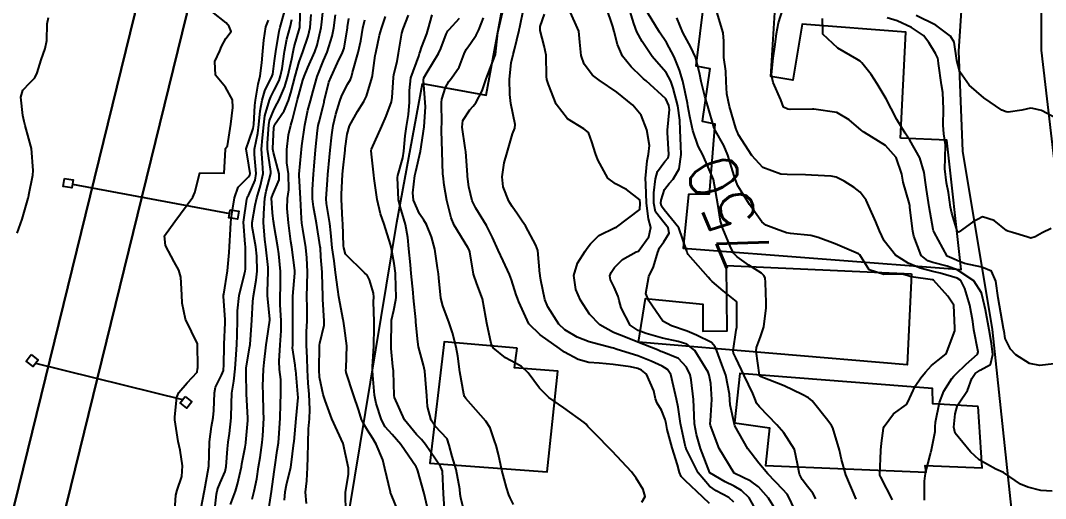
# Model space of a CAD drawing. Header units: metres. Extents: x 318500 to 325275, y 7408834 to 7428799.
# Drawn here: x 323476.5 to 323560.3, y 7419383.5 to 7419422.6 of the extents above; entities that cross this region are included whole.
import ezdxf
from ezdxf.enums import TextEntityAlignment as Align

# ---------------------------------------------------------------- set-up
doc = ezdxf.new("R2010")
doc.units = ezdxf.units.M
doc.header["$MEASUREMENT"] = 0
for name, color, linetype in [('Cotas', 45, 'Continuous'), ('Curvas de Nivel 1m', 11, 'Continuous'), ('Curvas de Nivel 5m', 15, 'Continuous'), ('Divisas', 45, 'Continuous'), ('Edificações', 30, 'Continuous'), ('Linha Férrea', 20, 'Continuous'), ('Pórticos', 45, 'Continuous'), ('Vias Primárias', 230, 'Continuous')]:
    doc.layers.add(name, color=color, linetype=linetype)
doc.styles.add('Style-STANDARD', font='STANDARD.shx')

msp = doc.modelspace()

# ---------------------------------------------------------------- linework, layer by layer
at = {"layer": 'Curvas de Nivel 1m', "flags": 128}
for points, elevation in [([(323495.439, 7419383.438), (323495.606, 7419384.072), (323495.815, 7419385.08), (323495.967, 7419386.069), (323496.086, 7419386.833), (323496.268, 7419388.066), (323496.323, 7419388.618), (323496.384, 7419390.065), (323496.381, 7419390.582), (323496.335, 7419392.066), (323496.327, 7419392.668), (323496.359, 7419394.066), (323496.412, 7419394.609), (323496.59, 7419396.064), (323496.635, 7419396.404), (323496.879, 7419398.061), (323496.877, 7419398.186), (323496.692, 7419400.063), (323496.691, 7419400.406), (323496.757, 7419402.063), (323496.747, 7419402.371), (323496.566, 7419404.065), (323496.48, 7419404.676), (323496.376, 7419406.067), (323496.391, 7419406.793), (323496.47, 7419408.067), (323496.582, 7419408.622), (323496.973, 7419410.062), (323496.976, 7419410.249), (323496.694, 7419412.065), (323496.699, 7419412.561), (323496.799, 7419414.064), (323496.856, 7419414.423), (323497.229, 7419415.345), (323497.486, 7419415.807), (323497.613, 7419416.054), (323498.105, 7419417.199), (323498.364, 7419418.044), (323498.696, 7419419.451), (323498.804, 7419420.037), (323498.884, 7419420.448), (323499.319, 7419421.944), (323499.342, 7419422.008), (323499.343, 7419422.03), (323499.405, 7419423.974)], 733), ([(323539.821, 7419382.469), (323539.362, 7419383.492), (323539.164, 7419383.836), (323538.827, 7419384.207), (323537.593, 7419385.512), (323536.853, 7419386.375), (323535.956, 7419387.534), (323534.898, 7419389.436), (323534.862, 7419389.551), (323534.515, 7419391.155), (323534.485, 7419391.557), (323534.454, 7419392.03), (323534.17, 7419393.562), (323533.844, 7419394.448), (323533.413, 7419395.573), (323533.297, 7419395.897), (323532.98, 7419396.234), (323531.75, 7419396.837), (323530.993, 7419397.163), (323529.71, 7419397.623), (323529.006, 7419398.002), (323527.855, 7419399.648), (323527.63, 7419400.246), (323527.873, 7419401.648), (323528.254, 7419402.45), (323528.605, 7419403.637), (323528.738, 7419403.983), (323529.093, 7419404.493), (323529.539, 7419405.19), (323529.459, 7419405.627), (323529.114, 7419406.041), (323528.415, 7419406.933), (323528.265, 7419407.643), (323528.281, 7419408.505), (323528.402, 7419409.641), (323528.566, 7419410.242), (323529.181, 7419411.049), (323529.451, 7419411.362), (323529.503, 7419411.627), (323529.402, 7419413.434), (323529.405, 7419413.628), (323529.552, 7419415.31), (323529.514, 7419415.627), (323529.248, 7419416.189), (323527.636, 7419417.655), (323527.44, 7419417.826), (323527.273, 7419417.986), (323526.421, 7419418.812), (323525.716, 7419419.684), (323525.304, 7419420.63), (323525.021, 7419421.693), (323524.929, 7419422.091), (323524.383, 7419423.7)], 748), ([(323541.518, 7419383.46), (323541.283, 7419383.922), (323540.83, 7419384.463), (323540.411, 7419385.052), (323540.176, 7419385.48), (323540.016, 7419386.319), (323539.775, 7419387.486), (323538.891, 7419388.867), (323538.317, 7419389.506), (323536.915, 7419390.988), (323536.679, 7419391.285), (323536.581, 7419391.525), (323536.369, 7419392.087), (323535.668, 7419393.543), (323534.972, 7419394.988), (323534.79, 7419395.365), (323534.756, 7419395.553), (323534.997, 7419397.246), (323535.049, 7419397.5), (323535.058, 7419397.549), (323535.071, 7419399.508), (323535.064, 7419399.55), (323535.03, 7419399.597), (323533.934, 7419400.461), (323533.047, 7419401.25), (323532.876, 7419401.41), (323532.712, 7419401.585), (323531.078, 7419403.452), (323531.001, 7419403.611), (323530.984, 7419403.709), (323530.331, 7419405.618), (323529.125, 7419407.11), (323528.901, 7419407.407), (323528.854, 7419407.634), (323528.871, 7419407.897), (323529.147, 7419408.752), (323529.528, 7419409.252), (323529.852, 7419409.623), (323530.343, 7419410.447), (323530.517, 7419411.617), (323530.475, 7419412.34), (323530.429, 7419413.618), (323530.411, 7419414.429), (323530.234, 7419415.62), (323529.842, 7419417.043), (323529.653, 7419417.626), (323529.277, 7419418.344), (323528.677, 7419419.033), (323528.152, 7419419.647), (323527.308, 7419420.866), (323526.89, 7419421.666), (323526.645, 7419422.356), (323526.226, 7419423.677)], 749), ([(323476.241, 7419405.185), (323476.635, 7419406.327), (323477.127, 7419408.049), (323477.183, 7419408.266), (323477.197, 7419408.319), (323477.525, 7419409.946), (323477.542, 7419410.316), (323477.394, 7419412.111), (323477.361, 7419412.318), (323477.196, 7419412.92), (323476.885, 7419414.003), (323476.809, 7419414.326), (323476.712, 7419414.833), (323476.548, 7419416.33), (323476.693, 7419416.884), (323477.258, 7419417.489), (323477.678, 7419417.902), (323477.88, 7419418.314), (323478.206, 7419419.385), (323478.536, 7419420.308), (323478.651, 7419420.955), (323478.685, 7419422.306), (323478.802, 7419422.831)], 728), ([(323489.102, 7419382.157), (323489.211, 7419383.751), (323489.324, 7419384.155), (323489.696, 7419385.282), (323489.762, 7419386.151), (323489.567, 7419387.445), (323489.394, 7419388.155), (323489.135, 7419389.91), (323489.13, 7419390.158), (323489.299, 7419391.772), (323489.448, 7419392.155), (323490.144, 7419392.936), (323490.945, 7419393.822), (323490.987, 7419394.102), (323490.992, 7419394.139), (323490.998, 7419394.187), (323490.97, 7419396.14), (323490.004, 7419398.15), (323489.71, 7419399.462), (323489.7, 7419400.153), (323489.616, 7419401.583), (323489.456, 7419402.156), (323489.06, 7419402.855), (323488.352, 7419404.171), (323488.285, 7419404.98), (323489.11, 7419406.16), (323490.59, 7419408.145), (323490.769, 7419408.51), (323491.16, 7419410.14), (323493.16, 7419410.11), (323493.251, 7419412.047), (323493.275, 7419412.109), (323493.424, 7419412.339), (323493.711, 7419414.102), (323493.864, 7419415.467), (323493.825, 7419416.101), (323493.255, 7419417.127), (323492.456, 7419418.122), (323492.396, 7419419.238), (323492.789, 7419420.118), (323492.947, 7419420.464), (323493.305, 7419421.11), (323493.738, 7419421.68), (323493.572, 7419422.106), (323493.325, 7419422.412), (323492.144, 7419423.321)], 729), ([(323492.335, 7419382.117), (323492.535, 7419383.841), (323492.584, 7419384.113), (323492.627, 7419384.298), (323492.82, 7419384.778), (323493.24, 7419385.698), (323493.329, 7419386.103), (323493.428, 7419387.535), (323493.489, 7419388.101), (323493.586, 7419388.808), (323493.725, 7419390.097), (323493.744, 7419391.261), (323493.792, 7419392.097), (323493.951, 7419393.078), (323494.06, 7419394.093), (323494.14, 7419395.271), (323494.186, 7419396.092), (323494.217, 7419396.856), (323494.252, 7419398.091), (323494.252, 7419398.851), (323494.377, 7419400.09), (323494.827, 7419401.862), (323494.874, 7419402.083), (323494.886, 7419402.249), (323494.906, 7419404.083), (323494.881, 7419404.285), (323494.734, 7419406.086), (323495.014, 7419407.967), (323495.038, 7419408.081), (323495.061, 7419408.152), (323495.133, 7419408.278), (323495.69, 7419409.536), (323495.78, 7419410.074), (323495.642, 7419411.617), (323495.644, 7419412.075), (323495.899, 7419413.377), (323495.977, 7419414.072), (323496.09, 7419415.208), (323496.263, 7419416.07), (323496.489, 7419416.83), (323497.068, 7419418.062), (323497.126, 7419418.207), (323497.282, 7419419.298), (323497.389, 7419420.059), (323497.643, 7419421.728), (323497.724, 7419422.054), (323498.086, 7419423.302)], 731), ([(323496.796, 7419382.641), (323497.026, 7419384.057), (323497.23, 7419385.659), (323497.288, 7419386.053), (323497.501, 7419387.41), (323497.585, 7419388.049), (323497.662, 7419388.832), (323497.724, 7419390.047), (323497.753, 7419391.202), (323497.79, 7419392.047), (323497.776, 7419393.208), (323497.682, 7419394.049), (323497.638, 7419394.731), (323497.722, 7419396.049), (323497.824, 7419397.211), (323497.823, 7419398.048), (323497.735, 7419399.334), (323497.723, 7419400.05), (323497.767, 7419400.779), (323497.763, 7419402.049), (323497.612, 7419403.511), (323497.532, 7419404.053), (323497.22, 7419405.947), (323497.206, 7419406.059), (323497.195, 7419406.143), (323497.118, 7419406.852), (323497.037, 7419408.061), (323497.05, 7419408.142), (323497.135, 7419408.367), (323497.66, 7419409.545), (323497.66, 7419410.052), (323497.186, 7419411.797), (323497.135, 7419412.061), (323497.131, 7419412.12), (323497.208, 7419413.827), (323497.274, 7419414.059), (323498.061, 7419415.214), (323498.409, 7419416.042), (323498.604, 7419416.685), (323498.951, 7419418.035), (323499.282, 7419419.222), (323499.575, 7419420.027), (323500.031, 7419421.301), (323500.179, 7419422.021), (323500.269, 7419423.088)], 734), ([(323499.874, 7419383.087), (323499.799, 7419384.015), (323499.903, 7419384.934), (323499.979, 7419386.013), (323500.003, 7419386.863), (323500.031, 7419388.013), (323500.062, 7419389.192), (323500.123, 7419390.012), (323500.15, 7419390.763), (323500.094, 7419392.012), (323500.019, 7419392.928), (323499.965, 7419394.015), (323499.932, 7419394.987), (323499.874, 7419396.016), (323499.873, 7419397.13), (323499.929, 7419398.016), (323499.936, 7419399.096), (323499.911, 7419400.017), (323499.935, 7419400.912), (323499.975, 7419402.016), (323499.923, 7419403.162), (323499.824, 7419404.019), (323499.597, 7419405.528), (323499.511, 7419406.024), (323499.47, 7419406.381), (323499.39, 7419408.026), (323499.288, 7419409.898), (323499.289, 7419410.028), (323499.454, 7419411.757), (323499.477, 7419412.026), (323499.512, 7419412.344), (323499.746, 7419414.022), (323499.999, 7419415.248), (323500.207, 7419416.015), (323500.425, 7419416.84), (323500.752, 7419418.008), (323501.283, 7419419.326), (323501.579, 7419420.006), (323501.995, 7419421.315), (323502.124, 7419421.998), (323502.263, 7419423.069)], 736), ([(323509.736, 7419382.822), (323509.511, 7419383.889), (323508.976, 7419385.76), (323508.927, 7419385.899), (323508.842, 7419386.063), (323507.583, 7419387.913), (323506.878, 7419388.713), (323506.313, 7419389.358), (323506.013, 7419389.933), (323505.589, 7419391.261), (323505.451, 7419391.942), (323505.302, 7419393.587), (323505.282, 7419393.945), (323505.288, 7419394.28), (323505.388, 7419395.944), (323505.412, 7419397.525), (323505.403, 7419397.944), (323505.365, 7419399.605), (323505.379, 7419399.945), (323505.363, 7419400.274), (323505.044, 7419401.372), (323504.845, 7419401.75), (323504.62, 7419401.956), (323503.072, 7419403.463), (323502.925, 7419403.982), (323502.908, 7419404.156), (323502.855, 7419405.983), (323502.837, 7419406.259), (323502.739, 7419407.984), (323502.741, 7419408.379), (323502.82, 7419409.983), (323502.845, 7419410.303), (323503.043, 7419411.981), (323503.056, 7419412.116), (323503.203, 7419413.306), (323503.396, 7419413.977), (323504.061, 7419415.134), (323504.579, 7419415.96), (323504.793, 7419416.411), (323505.245, 7419417.95), (323505.272, 7419418.103), (323505.499, 7419419.737), (323505.539, 7419419.948), (323505.86, 7419421.396), (323506.003, 7419421.943), (323506.345, 7419422.93)], 739), ([(323512.795, 7419382.308), (323512.491, 7419383.529), (323512.455, 7419383.845), (323512.423, 7419384.239), (323512.115, 7419385.851), (323511.781, 7419386.931), (323511.557, 7419387.86), (323511.379, 7419388.366), (323510.88, 7419388.894), (323510.401, 7419389.393), (323510.07, 7419389.882), (323509.781, 7419391.013), (323509.715, 7419391.888), (323509.621, 7419393.208), (323509.552, 7419393.891), (323509.452, 7419394.39), (323509.047, 7419395.899), (323508.976, 7419396.297), (323508.824, 7419397.902), (323508.809, 7419398.096), (323508.636, 7419399.904), (323508.596, 7419400.342), (323508.437, 7419401.906), (323508.376, 7419402.592), (323508.262, 7419403.908), (323508.165, 7419404.838), (323507.978, 7419405.911), (323507.49, 7419407.553), (323507.411, 7419407.917), (323507.33, 7419409.746), (323507.353, 7419409.918), (323507.751, 7419411.344), (323507.851, 7419411.913), (323507.949, 7419413.166), (323508.061, 7419413.911), (323508.228, 7419414.911), (323508.297, 7419415.914), (323508.295, 7419416.874), (323508.421, 7419417.913), (323509.058, 7419419.673), (323509.131, 7419419.902), (323509.168, 7419420.026), (323509.297, 7419420.372), (323509.715, 7419421.493), (323509.822, 7419421.892), (323510.164, 7419423.061)], 741), ([(323516.802, 7419382.982), (323516.544, 7419383.53), (323516.415, 7419383.796), (323516.23, 7419384.387), (323515.859, 7419385.805), (323515.589, 7419387.079), (323515.382, 7419387.812), (323515.252, 7419388.193), (323514.884, 7419389.261), (323514.556, 7419389.823), (323512.917, 7419391.661), (323512.805, 7419391.842), (323512.75, 7419392.016), (323512.408, 7419393.848), (323512.241, 7419395.129), (323512.112, 7419395.853), (323511.806, 7419397.04), (323511.553, 7419397.862), (323511.021, 7419399.24), (323510.871, 7419399.872), (323510.708, 7419401.537), (323510.663, 7419401.876), (323510.581, 7419402.353), (323510.37, 7419403.881), (323510.091, 7419404.889), (323509.689, 7419405.891), (323509.474, 7419406.255), (323509.119, 7419406.769), (323508.628, 7419407.905), (323508.563, 7419408.481), (323508.751, 7419409.904), (323508.821, 7419410.248), (323509.19, 7419411.9), (323509.496, 7419413.896), (323509.599, 7419415.53), (323509.586, 7419415.895), (323509.452, 7419417.713), (323509.483, 7419417.897), (323509.742, 7419418.36), (323510.661, 7419419.879), (323510.865, 7419420.308), (323511.314, 7419421.475), (323511.445, 7419421.742), (323511.542, 7419421.868), (323512.401, 7419422.792)], 742), ([(323527.285, 7419383.181), (323527.579, 7419383.649), (323527.4, 7419384.225), (323526.835, 7419385.135), (323526.446, 7419385.664), (323524.865, 7419387.351), (323524.539, 7419387.685), (323523.714, 7419388.533), (323522.887, 7419389.382), (323522.734, 7419389.558), (323522.567, 7419389.715), (323520.907, 7419390.9), (323519.684, 7419391.752), (323518.931, 7419392.505), (323518.003, 7419393.774), (323517.449, 7419394.277), (323516.958, 7419394.545), (323516.16, 7419395), (323515.146, 7419395.817), (323514.975, 7419396.158), (323514.613, 7419397.824), (323514.546, 7419398.285), (323514.274, 7419399.828), (323513.819, 7419401.056), (323513.548, 7419401.835), (323513.245, 7419403.671), (323513.18, 7419403.839), (323513.083, 7419404.007), (323511.958, 7419405.857), (323511.707, 7419406.453), (323511.365, 7419407.866), (323511.149, 7419409.112), (323511.053, 7419409.872), (323511.042, 7419409.992), (323510.978, 7419411.873), (323510.91, 7419413.577), (323510.923, 7419413.874), (323510.941, 7419414.147), (323510.93, 7419415.875), (323510.956, 7419416.162), (323511.258, 7419417.098), (323511.527, 7419417.606), (323511.744, 7419417.865), (323512.377, 7419418.761), (323512.76, 7419419.855), (323512.927, 7419420.223), (323513.303, 7419420.706), (323513.764, 7419421.392), (323513.971, 7419421.84), (323514.348, 7419422.821)], 743), ([(323532.813, 7419383.087), (323532.285, 7419383.585), (323530.834, 7419384.959), (323530.504, 7419385.273), (323530.377, 7419385.607), (323530.222, 7419386.237), (323529.776, 7419387.616), (323529.374, 7419389.141), (323529.278, 7419389.624), (323529.212, 7419389.934), (323528.911, 7419390.698), (323528.552, 7419391.273), (323528.417, 7419391.638), (323528.267, 7419392.302), (323527.682, 7419393.649), (323527.276, 7419393.978), (323526.955, 7419394.112), (323526.355, 7419394.267), (323524.958, 7419394.454), (323523.807, 7419394.546), (323522.959, 7419394.623), (323522.081, 7419394.843), (323520.967, 7419395.456), (323520.573, 7419395.744), (323518.987, 7419396.884), (323518.068, 7419397.774), (323517.23, 7419399.584), (323517.15, 7419399.788), (323517.12, 7419399.877), (323517.034, 7419400.156), (323516.628, 7419401.379), (323516.468, 7419401.799), (323515.949, 7419402.925), (323515.545, 7419403.813), (323515.095, 7419404.835), (323514.595, 7419405.825), (323513.73, 7419407.228), (323513.43, 7419407.837), (323513.147, 7419408.978), (323513.047, 7419409.842), (323513.033, 7419409.971), (323512.902, 7419411.853), (323512.86, 7419412.187), (323512.608, 7419413.856), (323512.665, 7419414.409), (323513.231, 7419415.282), (323513.507, 7419415.575), (323513.718, 7419415.843), (323514.239, 7419416.851), (323514.561, 7419417.831), (323515.289, 7419419.68), (323515.328, 7419419.819), (323515.533, 7419421.601), (323515.573, 7419421.816), (323515.911, 7419423.242)], 744), ([(323536.801, 7419382.229), (323536.077, 7419383.531), (323535.436, 7419384.151), (323534.829, 7419384.484), (323534.116, 7419384.844), (323532.84, 7419385.58), (323532.092, 7419387.588), (323531.759, 7419388.719), (323531.611, 7419389.593), (323531.547, 7419390.96), (323531.525, 7419391.594), (323531.339, 7419393.201), (323531.236, 7419393.597), (323530.956, 7419394.233), (323530.301, 7419394.948), (323528.968, 7419395.477), (323528.856, 7419395.519), (323528.572, 7419395.636), (323526.979, 7419396.27), (323525.968, 7419396.687), (323524.991, 7419397.079), (323523.861, 7419397.697), (323523.013, 7419398.575), (323522.288, 7419399.721), (323521.892, 7419400.581), (323521.741, 7419401.73), (323522.041, 7419402.75), (323522.657, 7419403.716), (323522.833, 7419403.965), (323523.089, 7419404.325), (323523.788, 7419405.015), (323525.11, 7419405.663), (323525.132, 7419405.668), (323525.223, 7419405.688), (323527.125, 7419407.129), (323527.163, 7419407.66), (323527.134, 7419407.909), (323526.054, 7419408.768), (323525.153, 7419409.216), (323524.504, 7419409.697), (323523.695, 7419411.192), (323523.504, 7419411.707), (323523.2, 7419412.663), (323522.931, 7419413.438), (323522.54, 7419413.72), (323521.222, 7419414.559), (323520.293, 7419415.754), (323519.67, 7419417.358), (323519.536, 7419417.766), (323519.503, 7419417.997), (323519.472, 7419419.767), (323519.301, 7419420.517), (323518.978, 7419421.773), (323518.992, 7419422.106), (323519.34, 7419423.101)], 746), ([(323538.792, 7419381.659), (323537.636, 7419383.512), (323536.829, 7419384.452), (323536.212, 7419384.908), (323534.84, 7419385.55), (323533.628, 7419387.569), (323532.898, 7419389.461), (323532.875, 7419389.58), (323532.873, 7419389.608), (323532.903, 7419389.85), (323533.019, 7419391.579), (323532.94, 7419392.892), (323532.808, 7419393.581), (323532.721, 7419393.813), (323531.616, 7419395.594), (323530.977, 7419396.099), (323530.254, 7419396.338), (323528.985, 7419396.606), (323527.661, 7419396.979), (323526.994, 7419397.232), (323526.35, 7419397.666), (323525.603, 7419399.092), (323525.449, 7419399.676), (323525.359, 7419400.003), (323525.041, 7419400.769), (323524.735, 7419401.381), (323524.677, 7419401.694), (323524.778, 7419401.969), (323525.06, 7419402.373), (323525.72, 7419403.03), (323526.841, 7419403.664), (323527.011, 7419403.731), (323527.082, 7419403.796), (323527.857, 7419404.89), (323528.023, 7419405.646), (323527.845, 7419406.377), (323527.676, 7419407.652), (323527.617, 7419409.189), (323527.606, 7419409.653), (323527.717, 7419411.117), (323527.828, 7419411.65), (323527.911, 7419412.363), (323527.715, 7419413.652), (323527.228, 7419414.841), (323526.552, 7419415.67), (323525.255, 7419416.716), (323523.805, 7419417.705), (323523.274, 7419418.121), (323522.584, 7419419.022), (323522.337, 7419419.724), (323522.223, 7419420.809), (323522.142, 7419421.728), (323521.346, 7419423.482)], 747), ([(323547.795, 7419383.38), (323546.838, 7419385.223), (323546.782, 7419385.334), (323546.755, 7419385.391), (323546.749, 7419385.483), (323546.832, 7419387.391), (323546.836, 7419387.425), (323546.879, 7419388.007), (323547.055, 7419389.231), (323547.103, 7419389.388), (323547.877, 7419390.414), (323548.918, 7419391.164), (323549.023, 7419391.368), (323549.622, 7419392.677), (323550.089, 7419393.353), (323550.473, 7419393.832), (323550.965, 7419394.357), (323551.507, 7419394.797), (323552.166, 7419395.322), (323552.891, 7419397.204), (323552.887, 7419397.312), (323552.884, 7419397.43), (323552.794, 7419399.314), (323552.319, 7419400.043), (323551.137, 7419401.339), (323551.084, 7419401.363), (323551.06, 7419401.366), (323549.319, 7419401.622), (323549.063, 7419401.697), (323548.611, 7419401.828), (323547.064, 7419401.81), (323545.866, 7419402.206), (323545.1, 7419403.42), (323545.081, 7419403.454), (323544.999, 7419403.504), (323543.093, 7419404.312), (323541.716, 7419404.849), (323541.103, 7419404.999), (323539.448, 7419405.152), (323539.106, 7419405.225), (323538.306, 7419405.512), (323537.44, 7419405.852), (323537.116, 7419406.119), (323536.091, 7419407.54), (323535.153, 7419409.052), (323534.942, 7419409.553), (323534.84, 7419409.88), (323534.335, 7419411.563), (323534.001, 7419412.371), (323533.314, 7419413.578), (323533.213, 7419413.796), (323532.677, 7419415.588), (323532.451, 7419416.393), (323532.148, 7419417.597), (323531.999, 7419418.321), (323531.668, 7419419.604), (323531.302, 7419420.404), (323530.653, 7419421.617), (323530.161, 7419422.799)], 751), ([(323550.385, 7419383.347), (323550.4, 7419384.911), (323550.451, 7419385.346), (323550.512, 7419385.678), (323550.865, 7419387.036), (323550.922, 7419387.286), (323550.934, 7419387.339), (323551.275, 7419388.953), (323551.28, 7419389.334), (323551.299, 7419389.729), (323551.62, 7419391.33), (323551.988, 7419392.271), (323552.639, 7419393.315), (323552.783, 7419393.482), (323552.955, 7419393.652), (323553.798, 7419394.471), (323554.72, 7419395.293), (323554.789, 7419395.485), (323554.441, 7419397.296), (323554.348, 7419397.958), (323554.096, 7419399.299), (323553.696, 7419400.658), (323553.364, 7419401.307), (323553.062, 7419401.506), (323551.666, 7419401.931), (323551.067, 7419402.065), (323550.041, 7419402.327), (323549.074, 7419402.732), (323548.016, 7419403.381), (323547.098, 7419404.567), (323546.731, 7419405.396), (323546.411, 7419406.111), (323545.853, 7419407.409), (323545.629, 7419407.897), (323545.151, 7419408.54), (323544.654, 7419408.927), (323543.833, 7419409.44), (323543.165, 7419409.776), (323542.758, 7419409.863), (323541.167, 7419409.944), (323540.682, 7419409.962), (323539.167, 7419409.99), (323538.657, 7419410.018), (323537.176, 7419410.574), (323536.285, 7419411.539), (323535.207, 7419413.242), (323535.106, 7419413.449), (323535.066, 7419413.552), (323534.981, 7419413.786), (323534.472, 7419415.562), (323534.232, 7419416.588), (323534.179, 7419417.566), (323534.158, 7419418.446), (323533.995, 7419419.569), (323533.99, 7419420.89), (323533.946, 7419421.571), (323533.35, 7419423.58)], 752), ([(323560.829, 7419384.093), (323559.903, 7419384.145), (323558.832, 7419384.418), (323558.251, 7419384.655), (323557.384, 7419385.252), (323556.845, 7419385.621), (323556.237, 7419385.882), (323554.86, 7419386.645), (323554.148, 7419387.297), (323552.893, 7419388.833), (323552.803, 7419389.311), (323552.911, 7419390.417), (323553.102, 7419391.125), (323553.23, 7419391.307), (323553.921, 7419392.315), (323554.265, 7419393.297), (323554.527, 7419393.723), (323554.96, 7419393.973), (323555.799, 7419394.446), (323555.981, 7419395.275), (323555.875, 7419396.163), (323555.688, 7419397.28), (323555.386, 7419398.924), (323555.313, 7419399.286), (323555.045, 7419400.321), (323554.419, 7419401.296), (323553.069, 7419402.185), (323552.243, 7419402.494), (323551.075, 7419402.796), (323550.66, 7419402.931), (323550.124, 7419403.354), (323549.513, 7419404.954), (323549.44, 7419405.365), (323549.212, 7419407.295), (323549.202, 7419407.369), (323549.194, 7419407.422), (323549.143, 7419407.678), (323548.641, 7419409.375), (323548.538, 7419410.008), (323548.077, 7419411.381), (323547.205, 7419412.367), (323545.483, 7419413.416), (323545.326, 7419413.523), (323545.222, 7419413.617), (323544.249, 7419414.458), (323543.234, 7419415.072), (323541.357, 7419415.35), (323541.238, 7419415.347), (323539.42, 7419415.315), (323539.238, 7419415.338), (323538.885, 7419415.505), (323538.651, 7419416.107), (323538.03, 7419417.519), (323537.899, 7419418.144), (323538.027, 7419419.519), (323538.197, 7419420.627), (323538.312, 7419421.515), (323538.455, 7419422.392), (323538.812, 7419423.508)], 753), ([(323561.233, 7419414.557), (323559.973, 7419415.223), (323559.242, 7419415.389), (323559.051, 7419415.424), (323558.344, 7419415.243), (323557.238, 7419415.087), (323557.083, 7419415.107), (323556.709, 7419415.268), (323555.255, 7419416.258), (323554.059, 7419417.302), (323553.286, 7419418.384), (323553.054, 7419419.314), (323552.812, 7419420.815), (323552.534, 7419421.322), (323551.333, 7419422.224), (323549.714, 7419422.995)], 756), ([(323493.682, 7419382.98), (323494.071, 7419384.091), (323494.257, 7419384.65), (323494.575, 7419386.084), (323494.613, 7419386.314), (323494.864, 7419387.681), (323494.928, 7419388.02), (323494.936, 7419388.079), (323495.096, 7419389.87), (323495.1, 7419390.078), (323494.975, 7419392.024), (323494.976, 7419392.079), (323494.944, 7419393.713), (323494.945, 7419394.08), (323494.951, 7419394.152), (323495.234, 7419395.811), (323495.268, 7419396.077), (323495.398, 7419397.672), (323495.428, 7419398.076), (323495.495, 7419399.603), (323495.541, 7419400.075), (323495.777, 7419401.339), (323495.846, 7419402.072), (323495.831, 7419403.31), (323495.751, 7419404.073), (323495.445, 7419405.737), (323495.442, 7419406.077), (323495.701, 7419407.497), (323495.823, 7419408.073), (323496.129, 7419409.086), (323496.342, 7419410.068), (323496.298, 7419410.943), (323496.207, 7419412.07), (323496.289, 7419412.979), (323496.389, 7419414.068), (323496.486, 7419414.802), (323496.867, 7419416.064), (323496.969, 7419416.338), (323497.253, 7419416.898), (323497.643, 7419417.676), (323497.767, 7419418.053), (323497.891, 7419418.666), (323498.099, 7419420.048), (323498.276, 7419421.075), (323498.543, 7419422.042), (323498.683, 7419422.687)], 732), ([(323503.091, 7419382.273), (323503.069, 7419383.976), (323503.328, 7419385.478), (323503.316, 7419385.973), (323502.87, 7419387.98), (323501.969, 7419389.989), (323501.413, 7419391.495), (323501.259, 7419391.997), (323500.941, 7419393.404), (323500.912, 7419394.001), (323500.94, 7419395.971), (323500.939, 7419396), (323500.94, 7419396.031), (323500.973, 7419396.204), (323501.317, 7419397.675), (323501.335, 7419397.997), (323501.227, 7419399.798), (323501.215, 7419399.998), (323501.16, 7419401.888), (323501.154, 7419401.999), (323501.069, 7419403.268), (323501.018, 7419404.001), (323501.009, 7419404.073), (323500.692, 7419406.006), (323500.457, 7419407.344), (323500.389, 7419408.011), (323500.38, 7419408.773), (323500.45, 7419410.011), (323500.512, 7419410.668), (323500.633, 7419412.008), (323500.792, 7419413.593), (323500.847, 7419414.005), (323500.911, 7419414.308), (323501.234, 7419415.595), (323501.317, 7419415.921), (323501.34, 7419415.999), (323501.724, 7419417.535), (323501.888, 7419417.994), (323502.418, 7419419.126), (323502.84, 7419419.987), (323502.951, 7419420.329), (323503.23, 7419421.981), (323503.241, 7419422.061), (323503.332, 7419422.759)], 737), ([(323507.6, 7419381.912), (323506.809, 7419383.839), (323506.779, 7419383.89), (323506.763, 7419383.921), (323506.739, 7419383.993), (323506.284, 7419385.928), (323506.127, 7419386.654), (323505.577, 7419387.939), (323505.311, 7419388.38), (323504.881, 7419389.069), (323504.542, 7419389.611), (323504.393, 7419389.957), (323504.174, 7419390.688), (323503.736, 7419391.968), (323503.132, 7419393.792), (323503.102, 7419393.978), (323503.114, 7419394.14), (323503.193, 7419395.977), (323502.992, 7419397.432), (323502.898, 7419397.981), (323502.873, 7419398.11), (323502.523, 7419399.985), (323502.434, 7419400.588), (323502.253, 7419401.988), (323502.136, 7419402.917), (323501.996, 7419403.991), (323501.865, 7419405.226), (323501.78, 7419405.993), (323501.507, 7419407.615), (323501.48, 7419407.996), (323501.596, 7419409.553), (323501.634, 7419409.995), (323501.755, 7419411.421), (323501.814, 7419411.994), (323501.951, 7419413.244), (323502.064, 7419413.991), (323502.292, 7419414.921), (323502.604, 7419415.986), (323502.771, 7419416.461), (323503.261, 7419417.406), (323503.476, 7419417.767), (323503.55, 7419417.976), (323503.639, 7419418.34), (323504.107, 7419419.968), (323504.327, 7419420.942), (323504.494, 7419421.962), (323504.648, 7419422.643)], 738), ([(323560.969, 7419394.495), (323559.817, 7419394.371), (323558.97, 7419394.532), (323557.855, 7419395.247), (323557.424, 7419395.693), (323556.993, 7419396.586), (323556.904, 7419397.167), (323556.892, 7419397.262), (323556.867, 7419397.397), (323556.527, 7419399.268), (323556.417, 7419399.892), (323556.23, 7419401.272), (323555.867, 7419402.077), (323555.071, 7419402.409), (323553.663, 7419402.715), (323553.076, 7419402.96), (323552.822, 7419403.059), (323552.246, 7419403.323), (323551.183, 7419405.264), (323551.151, 7419405.339), (323551.141, 7419405.37), (323551.112, 7419405.505), (323550.781, 7419407.345), (323550.562, 7419408.757), (323550.484, 7419409.35), (323550.376, 7419410.147), (323550.018, 7419411.358), (323549.212, 7419412.805), (323548.813, 7419413.374), (323548.131, 7419414.481), (323547.675, 7419415.386), (323547.252, 7419416.176), (323546.517, 7419417.401), (323546.034, 7419418.165), (323545.287, 7419419.122), (323545.128, 7419419.262), (323544.855, 7419419.427), (323543.303, 7419420.327), (323542.084, 7419421.462), (323542.059, 7419422.743)], 754)]:
    msp.add_lwpolyline(points, dxfattribs=dict(at, elevation=elevation))
at = {"layer": 'Curvas de Nivel 5m', "flags": 128}
for points, elevation in [([(323498.097, 7419383.335), (323498.139, 7419384.04), (323498.242, 7419384.615), (323498.607, 7419386.034), (323498.645, 7419386.231), (323498.857, 7419388.03), (323498.871, 7419388.144), (323499.054, 7419390.028), (323499.193, 7419391.749), (323499.188, 7419392.026), (323499.003, 7419393.975), (323498.999, 7419394.029), (323498.996, 7419394.075), (323498.954, 7419394.395), (323498.751, 7419395.817), (323498.755, 7419396.033), (323498.765, 7419396.242), (323498.766, 7419398.034), (323498.761, 7419398.276), (323498.776, 7419400.034), (323498.941, 7419401.924), (323498.945, 7419402.032), (323498.933, 7419402.151), (323498.682, 7419404.036), (323498.609, 7419404.516), (323498.403, 7419406.041), (323498.299, 7419407.22), (323498.335, 7419408.042), (323498.439, 7419408.742), (323498.404, 7419410.041), (323498.279, 7419410.938), (323498.268, 7419412.044), (323498.404, 7419413.244), (323498.594, 7419414.039), (323498.749, 7419414.505), (323499.126, 7419416.032), (323499.146, 7419416.127), (323499.247, 7419416.522), (323499.593, 7419417.697), (323499.7, 7419418.024), (323499.996, 7419418.741), (323500.562, 7419420.017), (323500.75, 7419420.564), (323501.074, 7419422.012), (323501.105, 7419422.231), (323501.289, 7419424.011)], 735), ([(323511.186, 7419382.256), (323511.084, 7419383.866), (323510.993, 7419385.712), (323510.96, 7419385.868), (323510.844, 7419386.106), (323509.615, 7419387.889), (323509.287, 7419388.306), (323508.878, 7419388.718), (323507.899, 7419389.91), (323507.086, 7419391.749), (323507.059, 7419391.919), (323507.003, 7419393.866), (323506.997, 7419393.92), (323506.954, 7419394.283), (323506.815, 7419395.769), (323506.814, 7419395.922), (323506.818, 7419396.077), (323506.825, 7419397.923), (323506.839, 7419398.086), (323507.015, 7419398.904), (323507.199, 7419399.747), (323507.208, 7419399.918), (323507.171, 7419401.797), (323507.165, 7419401.919), (323507.062, 7419402.708), (323506.833, 7419403.924), (323506.749, 7419404.261), (323506.232, 7419405.933), (323505.945, 7419406.765), (323505.672, 7419407.942), (323505.425, 7419409.677), (323505.392, 7419409.947), (323505.186, 7419411.664), (323505.168, 7419411.95), (323505.191, 7419412.06), (323506.036, 7419413.938), (323506.398, 7419414.756), (323506.821, 7419415.934), (323506.888, 7419416.291), (323506.999, 7419417.933), (323507.033, 7419418.171), (323507.283, 7419419.244), (323507.415, 7419419.928), (323507.682, 7419421.557), (323507.797, 7419421.923), (323508.222, 7419423.031)], 740), ([(323534.814, 7419383.171), (323534.4, 7419383.556), (323533.372, 7419384.119), (323532.829, 7419384.503), (323531.908, 7419385.589), (323530.924, 7419387.545), (323530.907, 7419387.6), (323530.872, 7419387.713), (323530.458, 7419389.607), (323530.251, 7419390.947), (323530.123, 7419391.612), (323529.887, 7419392.664), (323529.668, 7419393.619), (323529.381, 7419394.051), (323528.957, 7419394.3), (323528.045, 7419394.728), (323526.965, 7419395.168), (323525.283, 7419395.677), (323524.971, 7419395.777), (323524.838, 7419395.816), (323522.979, 7419396.29), (323522.022, 7419396.687), (323520.993, 7419397.297), (323520.504, 7419397.745), (323519.602, 7419399.174), (323519.366, 7419399.757), (323519.046, 7419401.345), (323518.992, 7419401.703), (323518.975, 7419401.761), (323518.952, 7419401.861), (323518.791, 7419403.764), (323518.643, 7419404.21), (323517.777, 7419405.783), (323517.513, 7419406.185), (323517.12, 7419406.758), (323516.698, 7419407.369), (323516.425, 7419407.801), (323515.971, 7419408.984), (323515.88, 7419409.809), (323516.039, 7419410.945), (323516.274, 7419411.804), (323516.724, 7419413.317), (323516.922, 7419413.794), (323516.935, 7419414.073), (323516.593, 7419415.8), (323516.506, 7419416.547), (323516.473, 7419417.802), (323516.614, 7419419.131), (323516.778, 7419419.798), (323516.884, 7419420.208), (323517.269, 7419421.791), (323517.279, 7419421.833), (323517.324, 7419422.059), (323517.623, 7419423.51)], 745), ([(323544.82, 7419383.42), (323543.973, 7419385.429), (323543.626, 7419386.671), (323543.462, 7419387.441), (323542.897, 7419389.257), (323542.8, 7419389.451), (323542.484, 7419389.874), (323541.228, 7419391.467), (323540.924, 7419391.718), (323540.407, 7419391.999), (323538.938, 7419392.698), (323537.045, 7419393.432), (323536.949, 7419393.495), (323536.925, 7419393.53), (323536.908, 7419393.573), (323536.649, 7419395.533), (323536.68, 7419395.836), (323536.992, 7419396.72), (323537.261, 7419397.526), (323537.459, 7419399.088), (323537.466, 7419399.523), (323537.414, 7419401.165), (323537.386, 7419401.525), (323537.278, 7419401.742), (323537.064, 7419401.909), (323536.033, 7419402.577), (323535.076, 7419403.256), (323534.795, 7419403.554), (323534.511, 7419404.136), (323533.921, 7419405.568), (323533.726, 7419406.181), (323533.51, 7419407.574), (323533.16, 7419409.58), (323532.272, 7419411.594), (323531.898, 7419412.3), (323531.462, 7419413.606), (323531.227, 7419414.736), (323531.063, 7419415.612), (323531.028, 7419415.827), (323530.642, 7419417.616), (323530.365, 7419418.533), (323529.945, 7419419.623), (323529.307, 7419420.786), (323528.746, 7419421.639), (323527.748, 7419423.25)], 750), ([(323560.748, 7419405.582), (323560.009, 7419405.221), (323559.452, 7419404.879), (323559.103, 7419404.795), (323558.761, 7419404.891), (323557.586, 7419405.253), (323557.201, 7419405.348), (323557.112, 7419405.401), (323556.089, 7419406.24), (323555.129, 7419406.529), (323554.328, 7419406.092), (323553.226, 7419405.309), (323553.15, 7419405.269), (323553.11, 7419405.285), (323553.094, 7419405.31), (323552.636, 7419406.821), (323552.526, 7419407.319), (323552.348, 7419408.518), (323552.197, 7419409.324), (323552.048, 7419410.456), (323552.092, 7419411.326), (323552.117, 7419412.416), (323551.983, 7419413.329), (323551.913, 7419414.016), (323551.943, 7419415.329), (323551.892, 7419416.7), (323551.8, 7419417.332), (323551.55, 7419419.083), (323551.516, 7419419.337), (323551.476, 7419419.512), (323551.305, 7419419.884), (323550.75, 7419420.784), (323550.305, 7419421.355), (323549.33, 7419422.027), (323548.155, 7419422.564), (323547.341, 7419422.823)], 755), ([(323491.252, 7419382.59), (323491.556, 7419384.129), (323491.747, 7419385.206), (323491.896, 7419386.124), (323491.921, 7419387.057), (323491.946, 7419388.124), (323492.133, 7419389.372), (323492.261, 7419390.119), (323492.323, 7419390.694), (323492.359, 7419392.118), (323492.446, 7419392.599), (323492.942, 7419393.58), (323493.091, 7419393.965), (323493.113, 7419394.108), (323493.12, 7419394.276), (323493.166, 7419396.107), (323493.236, 7419397.866), (323493.237, 7419398.106), (323493.102, 7419400.036), (323493.107, 7419400.109), (323493.124, 7419400.202), (323493.418, 7419402.104), (323493.557, 7419403.619), (323493.597, 7419404.102), (323493.683, 7419405.519), (323493.7, 7419406.101), (323493.773, 7419406.756), (323493.998, 7419408.097), (323494.291, 7419408.944), (323495.156, 7419409.805), (323495.263, 7419409.975), (323495.278, 7419410.079), (323495.17, 7419410.763), (323494.964, 7419412.083), (323495.197, 7419412.799), (323495.528, 7419413.756), (323495.57, 7419414.076), (323495.665, 7419415.644), (323495.713, 7419416.075), (323495.938, 7419417.395), (323496.086, 7419418.072), (323496.236, 7419419.115), (323496.306, 7419420.07), (323496.399, 7419420.974), (323496.569, 7419422.068), (323496.767, 7419422.627)], 730)]:
    msp.add_lwpolyline(points, dxfattribs=dict(at, elevation=elevation))
at = {"layer": 'Divisas'}
msp.add_lwpolyline([(323441.019, 7419172.674), (323439.997, 7419172.771), (323452.013, 7419213.356), (323464.125, 7419211.6), (323474.921, 7419242.073), (323480.039, 7419265.269), (323465.759, 7419268.559), (323471.129, 7419294.134), (323484.888, 7419291.35), (323492.451, 7419327.434), (323500, 7419361.919), (323507.27, 7419406.073), (323509.364, 7419417.446), (323514.567, 7419416.488), (323516.279, 7419425.792), (323528.922, 7419424.723), (323529.845, 7419435.308), (323536.411, 7419496.139), (323555.028, 7419495.45)], dxfattribs=at)
at = {"layer": 'Edificações'}
for points in [[(323548.44, 7419412.956), (323548.877, 7419421.638), (323540.405, 7419422.285), (323539.647, 7419417.711), (323537.826, 7419418.02), (323538.204, 7419423.681), (323532.365, 7419424.161), (323531.711, 7419418.872), (323532.844, 7419418.666), (323532.226, 7419414.344), (323533.257, 7419414.138), (323532.81, 7419408.381), (323531.118, 7419408.346), (323530.669, 7419403.967), (323553.395, 7419402.229), (323552.223, 7419412.794), (323548.44, 7419412.956)], [(323549.327, 7419401.871), (323548.977, 7419394.414), (323527.026, 7419396.269), (323527.587, 7419399.84), (323532.284, 7419399.385), (323532.284, 7419397.18), (323534.282, 7419397.215), (323534.212, 7419402.536), (323549.327, 7419401.871)], [(323517.096, 7419395.783), (323511.148, 7419396.314), (323509.979, 7419386.368), (323519.544, 7419385.661), (323520.429, 7419393.9), (323516.885, 7419394.161), (323517.096, 7419395.783)], [(323554.777, 7419391.017), (323551.077, 7419391.23), (323551.041, 7419392.474), (323535.303, 7419393.72), (323534.876, 7419389.664), (323537.723, 7419389.273), (323537.404, 7419386.178), (323550.535, 7419385.645), (323550.464, 7419386.178), (323555.125, 7419386.001), (323554.777, 7419391.017)]]:
    msp.add_lwpolyline(points, close=True, dxfattribs=at)
at = {"layer": 'Linha Férrea'}
for points in [[(323843.705, 7420529.863, -0.339852), (323771.4, 7420065.587), (323704.487, 7420002.468, 0.137972), (323573.117, 7419776.141), (323569.018, 7419760.257, 0.009911), (323565.266, 7419744.042), (323557.569, 7419705.285), (323544.41, 7419647.347), (323509.546, 7419502.298), (323475.425, 7419363.32), (323454.167, 7419264.774, -0.048865), (323374.489, 7419022.071), (323336.216, 7418936.841), (323318.171, 7418898.232), (323303.703, 7418864.835, 0.016709)], [(323303.703, 7418864.835), (323318.171, 7418898.232), (323336.216, 7418936.841), (323374.489, 7419022.071, 0.048865), (323454.167, 7419264.774), (323475.425, 7419363.32), (323509.546, 7419502.298), (323544.41, 7419647.347), (323557.569, 7419705.285), (323565.266, 7419744.042, -0.009911), (323569.018, 7419760.257), (323573.117, 7419776.141, -0.137972), (323704.487, 7420002.468), (323771.4, 7420065.587, 0.339852), (323843.705, 7420529.863, 0.104587)], [(323840.146, 7420527.887, -0.339824), (323768.602, 7420068.543), (323704.141, 7420007.763, 0.140169), (323569.283, 7419777.13), (323565.155, 7419761.392, -0.000234), (323561.228, 7419744.645), (323553.453, 7419705.875), (323540.362, 7419648.042), (323505.529, 7419503.284), (323471.394, 7419364.249), (323450.124, 7419265.645, -0.047372), (323375.492, 7419034.63), (323347.077, 7418970.203), (323316.211, 7418903.384), (323295.96, 7418857.357)], [(323295.96, 7418857.357), (323316.211, 7418903.384), (323347.077, 7418970.203), (323375.492, 7419034.63, 0.047372), (323450.124, 7419265.645), (323471.394, 7419364.249), (323505.529, 7419503.284), (323540.362, 7419648.042), (323553.453, 7419705.875), (323561.228, 7419744.645, 0.000234), (323565.155, 7419761.392), (323569.283, 7419777.13, -0.140169), (323704.141, 7420007.763), (323768.602, 7420068.543, 0.339824), (323840.146, 7420527.887, 0.098634)]]:
    msp.add_lwpolyline(points, format="xyb", dxfattribs=at)
at = {"layer": 'Pórticos'}
for points in [[(323480.115, 7419409.66), (323480.822, 7419409.544), (323480.714, 7419408.892), (323480.007, 7419409.009)], [(323493.657, 7419407.096), (323494.364, 7419406.979), (323494.257, 7419406.328), (323493.549, 7419406.445)], [(323477.378, 7419395.252), (323477.943, 7419394.81), (323477.536, 7419394.29), (323476.971, 7419394.731)], [(323489.956, 7419391.842), (323490.521, 7419391.4), (323490.114, 7419390.88), (323489.549, 7419391.321)]]:
    msp.add_lwpolyline(points, close=True, dxfattribs=at)
for points in [[(323480.766, 7419409.203), (323493.609, 7419406.805)], [(323477.74, 7419394.55), (323489.753, 7419391.581)]]:
    msp.add_lwpolyline(points, dxfattribs=at)
at = {"layer": 'Vias Primárias'}
for points in [[(323715.644, 7420145.548, 0), (323709.04, 7420132.939)], [(323831.088, 7420001.787, 0), (323833.844, 7420008.443, 0.220888)], [(323574.393, 7419500.252), (323567.87, 7419489.249, 0.102881), (323565.039, 7419480.989), (323562.965, 7419468.055), (323561.833, 7419452.891), (323559.947, 7419434.642), (323559.945, 7419420.169), (323561.706, 7419404.946), (323563.783, 7419390.914), (323564.476, 7419378.891), (323563.974, 7419364.983), (323562.34, 7419349.951), (323559.195, 7419336.805), (323557.992, 7419328.057, 0.630909), (323571.191, 7419317.001, -0.059962), (323595.667, 7419331.122, -0.457356), (323619.204, 7419313.97, -0.143271), (323617.119, 7419287.419, 0.348406), (323621.748, 7419283.699, 0.076059), (323668.88, 7419291.086)], [(323559.302, 7419491.707), (323558.234, 7419483.1), (323557.252, 7419475.779), (323555.633, 7419458.276), (323554.179, 7419443.254), (323554.179, 7419435.359), (323553.184, 7419420.096), (323553.516, 7419411.91), (323555.922, 7419397.313), (323557.625, 7419381.422, -0.051741), (323557.67, 7419367.806, -0.024316), (323556.303, 7419358.675), (323555.554, 7419352.23), (323553.935, 7419342.815), (323551.113, 7419326.56), (323549.78, 7419319.326, 0.323099), (323554.6, 7419309.164, 0.091899), (323561.481, 7419306.887, 0.080722)]]:
    msp.add_lwpolyline(points, format="xyb", dxfattribs=at)

# ---------------------------------------------------------------- texts
at = {"layer": 'Cotas', "style": 'Style-STANDARD'}
msp.add_text('750', height=4, rotation=113.33353, dxfattribs=at).set_placement((323534.416, 7419406.965, 750), align=Align.MIDDLE_CENTER)

doc.saveas('drawing.dxf')
